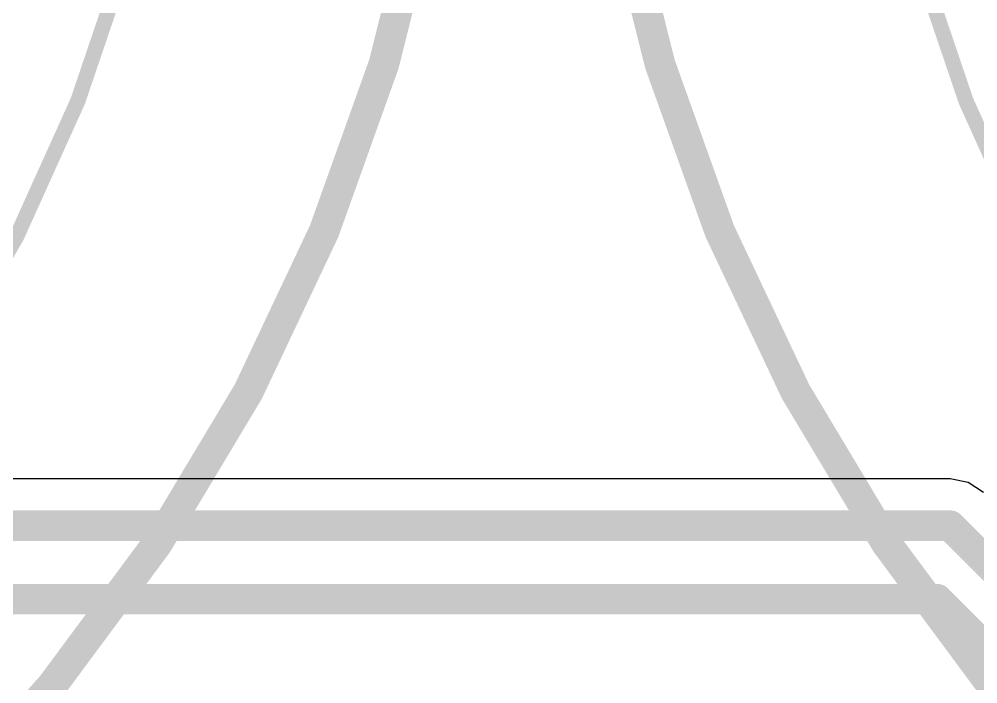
# Model space of a CAD drawing. Header units: millimetres. Extents: x 0.99 to 9.85, y 0.8 to 4.18.
# Drawn here: x 5.1271 to 5.4403, y 2.6934 to 2.9104 of the extents above; entities that cross this region are included whole.
import ezdxf

# ---------------------------------------------------------------- set-up
doc = ezdxf.new("R2010")
doc.units = ezdxf.units.MM
doc.header["$MEASUREMENT"] = 0
doc.layers.add('TopLayer', color=1, linetype='Continuous')
doc.layers.add('TopOverlay', color=2, linetype='Continuous')

# ---------------------------------------------------------------- blocks, each defined once
blk = doc.blocks.new('QS30_1_98')
at = {"layer": 'TopOverlay', "const_width": 0.01}
blk.add_lwpolyline([(0.59055, 0, 1), (-0.59055, 0, 1)], format="xyb", close=True, dxfattribs=at)
at = {"layer": 'TopOverlay', "const_width": 0.005}
blk.add_lwpolyline([(-0.15692, -0.47474, -6.211314), (0.15694, -0.47473)], format="xyb", dxfattribs=at)
blk = doc.blocks.new('QS30_1_99')
at = {"layer": 'TopOverlay', "const_width": 0.01}
blk.add_lwpolyline([(0.59055, 0, 1), (-0.59055, 0, 1)], format="xyb", close=True, dxfattribs=at)
at = {"layer": 'TopOverlay', "const_width": 0.005}
blk.add_lwpolyline([(-0.15692, -0.47474, -6.211314), (0.15694, -0.47473)], format="xyb", dxfattribs=at)

msp = doc.modelspace()

# ---------------------------------------------------------------- linework, layer by layer
at = {"layer": 'TopLayer'}
for p, q in [((5.43128, 2.76029), (5.06696, 2.76029)), ((5.43714, 2.75913), (5.43128, 2.76029)), ((5.4421, 2.75581), (5.43714, 2.75913))]:
    msp.add_line(p, q, dxfattribs=at)
at = {"layer": 'TopLayer', "const_width": 0.01}
for points in [[(5.06063, 2.745), (5.43128, 2.745)], [(5.43128, 2.745), (5.68528, 2.491)], [(4.969, 2.721), (5.427, 2.721)], [(5.427, 2.721), (5.677, 2.471)]]:
    msp.add_lwpolyline(points, dxfattribs=at)
at = {"layer": 'TopLayer', "const_width": 0.005}
for points in [[(5.42878, 2.745, 1), (5.43378, 2.745, 1)], [(5.42878, 2.745, 1), (5.43378, 2.745, 1)], [(5.4245, 2.721, 1), (5.4295, 2.721, 1)], [(5.4245, 2.721, 1), (5.4295, 2.721, 1)]]:
    msp.add_lwpolyline(points, format="xyb", close=True, dxfattribs=at)

# ---------------------------------------------------------------- block references
for name, p in [('QS30_1_98', (4.6811, 3.06717)), ('QS30_1_99', (5.90157, 3.06717))]:
    msp.add_blockref(name, p)

doc.saveas('drawing.dxf')
